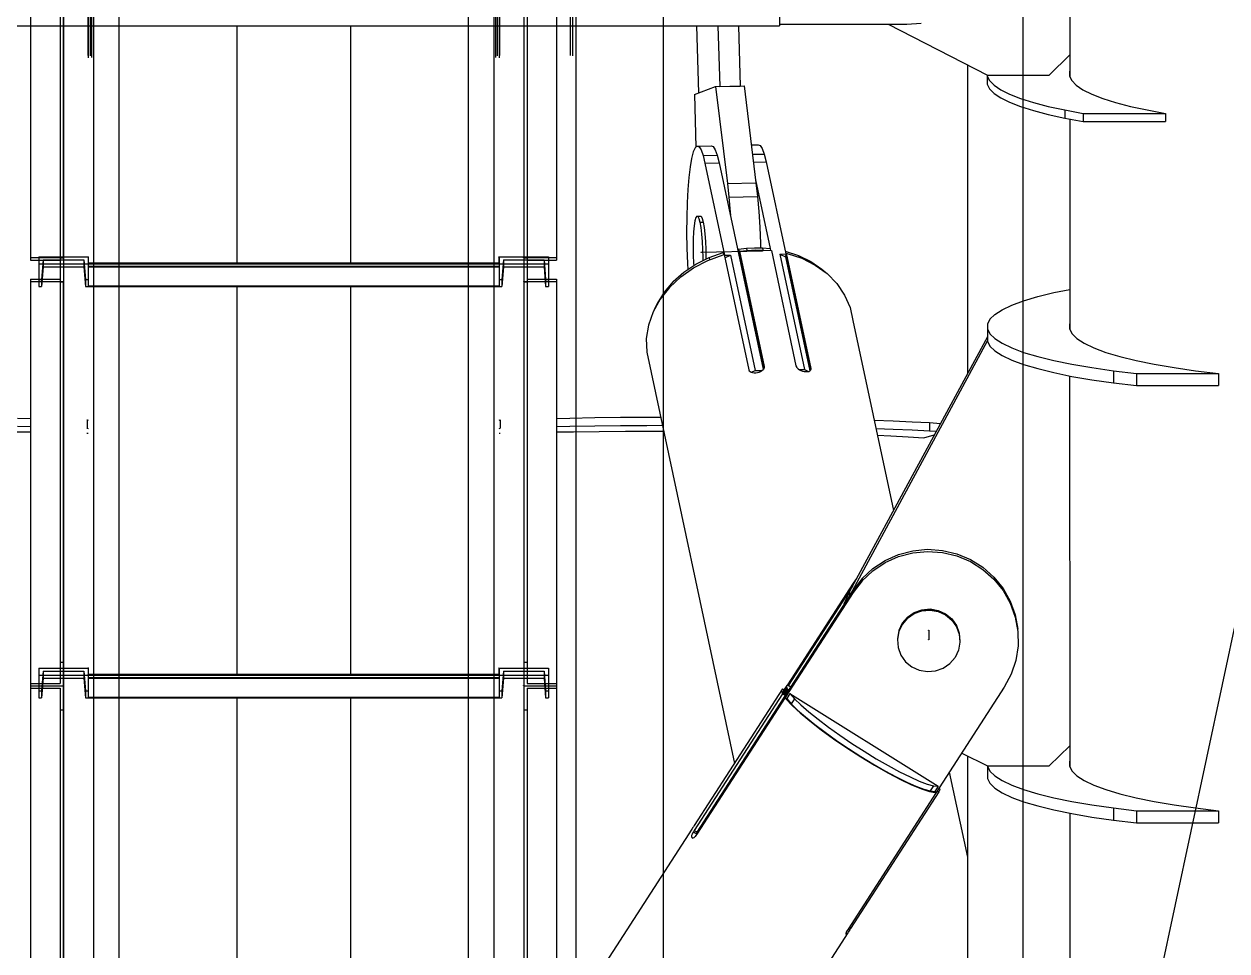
# Model space of a CAD drawing. Header units: millimetres. Extents: x 150209.93 to 150215.05, y 136675.65 to 136679.93.
# Drawn here: x 150213.5483 to 150213.6069, y 136676.5972 to 136676.6423 of the extents above; entities that cross this region are included whole.
import ezdxf

# ---------------------------------------------------------------- set-up
doc = ezdxf.new("R2010")
doc.units = ezdxf.units.MM
doc.header["$LTSCALE"] = 0.25
for name, pattern in [('CENTER', [50.8, 31.75, -6.35, 6.35, -6.35]), ('XKITLINE00', [0]), ('XKITLINE02', [4, 2, -2]), ('XKITLINE03', [6, 3, -1, 1, -1])]:
    doc.linetypes.add(name, pattern=pattern)

# ---------------------------------------------------------------- blocks, each defined once
blk = doc.blocks.new('çatıı')
at = {"color": 8, "linetype": 'CENTER'}
for p, q in [((23255, 4763.35), (23255, 6431.43)), ((23342.5, 4670.27), (23342.5, 5490.27)), ((22900, 4260.27), (23430, 5080.27)), ((23430, 4260.27), (23255, 5080.27)), ((23342.5, 4670.27), (23430, 5080.27)), ((23264.15, 5002.39), (23279.02, 5002.72)), ((23319.5, 4910.45), (23319.5, 4908.17))]:
    blk.add_line(p, q, dxfattribs=at)
at = {"color": 1, "linetype": 'XKITLINE03'}
for p, q in [((23109.01, 4289.11), (23109.01, 5553.53)), ((23220.99, 4289.12), (23220.99, 5553.53)), ((23115.01, 4280.28), (23115.01, 5549.66)), ((23215.01, 5549.66), (23214.98, 4280.28)), ((23109.01, 5001.09), (23109.01, 5096.97)), ((23220.99, 5096.97), (23220.99, 5001.09)), ((23115.01, 5001.25), (23115.01, 4999.55)), ((23214.99, 4999.73), (23115.01, 4999.73)), ((23214.99, 4999.55), (23214.99, 5001.25)), ((23109.01, 4896.99), (23109.01, 4995.28)), ((23220.99, 4995.28), (23220.99, 4896.99)), ((23115.01, 4901.26), (23115.01, 4899.56)), ((23214.99, 4899.74), (23115.01, 4899.74)), ((23214.99, 4899.56), (23214.99, 4901.26)), ((23109.01, 4801.11), (23109.01, 4896.99)), ((23220.99, 4896.99), (23220.99, 4801.11))]:
    blk.add_line(p, q, dxfattribs=at)
at = {"color": 116, "linetype": 'XKITLINE02', "true_color": 0x136734}
for p, q in [((23114.93, 5550.18), (23114.93, 4280.34)), ((23115.01, 5549.96), (23115.01, 4280.58)), ((23115.01, 5549.66), (23115.01, 4280.28)), ((23115.46, 5550.14), (23115.46, 4279.7)), ((23115.86, 5549.94), (23115.86, 4280.56)), ((23115.86, 5549.68), (23115.86, 4280.3)), ((23116.31, 5550.19), (23116.31, 4278.85)), ((23122.51, 5549.96), (23122.51, 4280.57)), ((23122.51, 5549.67), (23122.51, 4280.28)), ((23207.5, 5549.95), (23207.48, 4280.57)), ((23207.51, 5549.67), (23207.48, 4280.29)), ((23207.51, 5549.66), (23207.48, 4280.28)), ((23214.15, 5549.94), (23214.13, 4280.56)), ((23214.16, 5549.68), (23214.13, 4280.3)), ((23214.54, 5550.14), (23214.54, 4279.7)), ((23215, 5549.97), (23214.98, 4280.58)), ((23215.01, 5549.66), (23214.98, 4280.28)), ((23215.07, 5550.18), (23215.07, 4280.33)), ((23232.31, 5550.18), (23232.31, 4297.66)), ((23232.84, 5550.14), (23232.84, 4298.1)), ((23116.31, 5103.12), (23116.31, 5057.42)), ((23122.51, 5103.12), (23122.51, 5057.42)), ((23207.49, 5103.12), (23207.49, 5057.42)), ((23213.69, 5103.12), (23213.69, 5057.42)), ((23233.69, 5103.12), (23233.69, 5057.42)), ((23101.01, 5096.97), (23101.01, 5000.5)), ((23108.21, 5096.38), (23108.21, 4995.2)), ((23109.01, 5096.97), (23109.01, 4995.2)), ((23220.99, 5094.93), (23220.99, 4995.2)), ((23221.79, 5094.93), (23221.79, 4995.2)), ((23228.99, 5094.93), (23228.99, 5000.5)), ((23101.01, 5001.09), (23109.01, 5001.09)), ((23101.01, 5000.5), (23108.21, 5000.5)), ((23103.01, 5001.25), (23103.01, 4994.05)), ((23103.01, 5001.25), (23115.01, 5001.25)), ((23103.01, 4999.55), (23115.01, 4999.55)), ((23104.07, 5000.55), (23103.69, 4995.75)), ((23104.07, 4998.85), (23103.69, 4994.05)), ((23104.07, 5000.55), (23113.94, 5000.55)), ((23104.07, 5000.55), (23104.07, 4998.85)), ((23104.07, 4998.85), (23113.94, 4998.85)), ((23108.21, 5001.02), (23108.21, 4897.56)), ((23108.21, 5001.02), (23109.01, 5001.02)), ((23109.01, 5001.02), (23109.01, 4901.26)), ((23113.94, 5000.55), (23114.33, 4995.75)), ((23113.94, 5000.55), (23113.94, 4998.85)), ((23113.94, 4998.85), (23114.33, 4994.05)), ((23115.01, 5001.25), (23115.01, 4994.05)), ((23115.01, 4999.73), (23115.01, 4994.05)), ((23115.01, 4999.73), (23122.51, 4999.73)), ((23115.01, 4999.55), (23214.99, 4999.55)), ((23115.01, 4999.01), (23214.99, 4999.01)), ((23115.01, 4998.86), (23214.99, 4998.86)), ((23207.49, 4999.73), (23214.99, 4999.73)), ((23214.99, 5001.25), (23214.99, 4999.55)), ((23214.99, 5001.25), (23214.99, 4995.75)), ((23214.99, 5001.25), (23226.99, 5001.25)), ((23214.99, 4999.73), (23214.99, 4994.05)), ((23214.99, 4999.55), (23214.99, 4994.05)), ((23214.99, 4999.55), (23226.99, 4999.55)), ((23216.05, 5000.55), (23215.67, 4995.75)), ((23216.05, 4998.85), (23215.67, 4994.05)), ((23216.05, 5000.55), (23216.05, 4998.85)), ((23216.05, 5000.55), (23225.92, 5000.55)), ((23216.05, 4998.85), (23225.92, 4998.85)), ((23220.99, 5001.09), (23228.99, 5001.09)), ((23220.99, 5001.02), (23220.99, 4995.28)), ((23220.99, 5001.02), (23221.79, 5001.02)), ((23220.99, 5001.02), (23220.99, 4896.99)), ((23221.79, 5001.02), (23221.79, 4995.85)), ((23221.79, 5001.02), (23221.79, 4897.57)), ((23221.79, 5000.5), (23228.99, 5000.5)), ((23225.92, 5000.55), (23225.92, 4998.85)), ((23225.92, 5000.55), (23226.31, 4995.75)), ((23225.92, 4998.85), (23226.31, 4994.05)), ((23226.99, 5001.25), (23226.99, 4999.55)), ((23226.99, 5001.25), (23226.99, 4995.75)), ((23226.99, 4999.55), (23226.99, 4994.05)), ((23101.01, 4995.85), (23101.01, 4896.99)), ((23101.01, 4995.85), (23108.21, 4995.85)), ((23103.01, 4995.75), (23103.69, 4995.75)), ((23103.69, 4995.75), (23103.69, 4994.05)), ((23114.33, 4995.75), (23115.01, 4995.75)), ((23114.33, 4995.75), (23114.33, 4994.05)), ((23214.99, 4995.75), (23214.99, 4994.05)), ((23214.99, 4995.75), (23215.67, 4995.75)), ((23215.67, 4995.75), (23215.67, 4994.05)), ((23221.79, 4995.85), (23228.99, 4995.85)), ((23226.31, 4995.75), (23226.31, 4994.05)), ((23226.31, 4995.75), (23226.99, 4995.75)), ((23226.99, 4995.75), (23226.99, 4994.05)), ((23228.99, 4995.85), (23228.99, 4995.28)), ((23228.99, 4995.85), (23228.99, 4896.99)), ((23101.01, 4995.28), (23109.01, 4995.28)), ((23103.01, 4994.05), (23103.69, 4994.05)), ((23108.21, 4995.2), (23109.01, 4995.2)), ((23114.33, 4994.05), (23115.01, 4994.05)), ((23115.01, 4994.23), (23122.51, 4994.23)), ((23115.01, 4994.22), (23122.51, 4994.22)), ((23115.01, 4994.06), (23122.51, 4994.06)), ((23115.01, 4994.05), (23122.51, 4994.05)), ((23207.49, 4994.23), (23214.99, 4994.23)), ((23207.49, 4994.22), (23214.99, 4994.22)), ((23207.49, 4994.06), (23214.99, 4994.06)), ((23207.49, 4994.05), (23214.99, 4994.05)), ((23214.99, 4994.05), (23215.67, 4994.05)), ((23220.99, 4995.28), (23228.99, 4995.28)), ((23220.99, 4995.2), (23221.79, 4995.2)), ((23226.31, 4994.05), (23226.99, 4994.05)), ((23108.21, 4902.73), (23109.01, 4902.73)), ((23108.21, 4902.73), (23108.21, 4897.56)), ((23109.01, 4902.73), (23109.01, 4896.99)), ((23220.99, 4902.73), (23221.79, 4902.73)), ((23103.01, 4901.26), (23103.01, 4894.06)), ((23103.01, 4901.26), (23115.01, 4901.26)), ((23103.01, 4899.56), (23115.01, 4899.56)), ((23104.07, 4900.56), (23103.69, 4895.76)), ((23104.07, 4898.86), (23103.69, 4894.06)), ((23104.07, 4900.56), (23113.94, 4900.56)), ((23104.07, 4900.56), (23104.07, 4898.86)), ((23104.07, 4898.86), (23113.94, 4898.86)), ((23113.94, 4900.56), (23114.33, 4895.76)), ((23113.94, 4900.56), (23113.94, 4898.86)), ((23113.94, 4898.86), (23114.33, 4894.06)), ((23115.01, 4901.26), (23115.01, 4894.06)), ((23115.01, 4899.74), (23115.01, 4894.06)), ((23115.01, 4899.74), (23122.51, 4899.74)), ((23115.01, 4899.56), (23214.99, 4899.56)), ((23115.01, 4899.02), (23214.99, 4899.02)), ((23115.01, 4898.87), (23214.99, 4898.87)), ((23207.49, 4899.74), (23214.99, 4899.74)), ((23214.99, 4901.26), (23214.99, 4899.56)), ((23214.99, 4901.26), (23214.99, 4895.76)), ((23214.99, 4901.26), (23226.99, 4901.26)), ((23214.99, 4899.74), (23214.99, 4894.06)), ((23214.99, 4899.56), (23214.99, 4894.06)), ((23214.99, 4899.56), (23226.99, 4899.56)), ((23216.05, 4900.56), (23215.67, 4895.76)), ((23216.05, 4898.86), (23215.67, 4894.06)), ((23216.05, 4900.56), (23216.05, 4898.86)), ((23216.05, 4900.56), (23225.92, 4900.56)), ((23216.05, 4898.86), (23225.92, 4898.86)), ((23225.92, 4900.56), (23225.92, 4898.86)), ((23225.92, 4900.56), (23226.31, 4895.76)), ((23225.92, 4898.86), (23226.31, 4894.06)), ((23226.99, 4901.26), (23226.99, 4899.56)), ((23226.99, 4901.26), (23226.99, 4895.76)), ((23226.99, 4899.56), (23226.99, 4894.06)), ((23101.01, 4897.56), (23108.21, 4897.56)), ((23101.01, 4897.56), (23101.01, 4896.99)), ((23101.01, 4896.99), (23109.01, 4896.99)), ((23101.01, 4896.99), (23101.01, 4800.52)), ((23101.01, 4896.99), (23109.01, 4896.99)), ((23101.01, 4896.4), (23108.21, 4896.4)), ((23108.21, 4896.4), (23108.21, 4795.22)), ((23109.01, 4896.99), (23109.01, 4795.22)), ((23220.99, 4896.99), (23228.99, 4896.99)), ((23220.99, 4896.99), (23220.99, 4891.1)), ((23220.99, 4896.99), (23228.99, 4896.99)), ((23220.99, 4896.99), (23220.99, 4795.22)), ((23221.79, 4897.57), (23228.99, 4897.57)), ((23221.79, 4896.4), (23221.79, 4891.1)), ((23221.79, 4896.4), (23228.99, 4896.4)), ((23221.79, 4896.4), (23221.79, 4795.22)), ((23228.99, 4896.99), (23228.99, 4896.4)), ((23228.99, 4896.99), (23228.99, 4800.52)), ((23103.01, 4895.76), (23103.69, 4895.76)), ((23103.01, 4894.06), (23103.69, 4894.06)), ((23103.69, 4895.76), (23103.69, 4894.06)), ((23114.33, 4895.76), (23115.01, 4895.76)), ((23114.33, 4895.76), (23114.33, 4894.06)), ((23114.33, 4894.06), (23115.01, 4894.06)), ((23115.01, 4894.24), (23122.51, 4894.24)), ((23115.01, 4894.23), (23122.51, 4894.23)), ((23115.01, 4894.07), (23122.51, 4894.07)), ((23115.01, 4894.06), (23122.51, 4894.06)), ((23207.49, 4894.24), (23214.99, 4894.24)), ((23207.49, 4894.23), (23214.99, 4894.23)), ((23207.49, 4894.07), (23214.99, 4894.07)), ((23207.49, 4894.06), (23214.99, 4894.06)), ((23214.99, 4895.76), (23214.99, 4894.06)), ((23214.99, 4895.76), (23215.67, 4895.76)), ((23214.99, 4894.06), (23215.67, 4894.06)), ((23215.67, 4895.76), (23215.67, 4894.06)), ((23226.31, 4895.76), (23226.31, 4894.06)), ((23226.31, 4895.76), (23226.99, 4895.76)), ((23226.31, 4894.06), (23226.99, 4894.06)), ((23226.99, 4895.76), (23226.99, 4894.06)), ((23108.21, 4891.1), (23109.01, 4891.1)), ((23220.99, 4891.1), (23221.79, 4891.1))]:
    blk.add_line(p, q, dxfattribs=at)
at = {"color": 8, "linetype": 'XKITLINE00'}
for p, q in [((23353.8, 5105.69), (23353.8, 5050.39)), ((23283.2, 5065.56), (23283.2, 5057.48)), ((23087.8, 5057.42), (23242.19, 5057.42)), ((23151.2, 5057.42), (23151.2, 4999.73)), ((23178.8, 5057.42), (23178.8, 4999.73)), ((23242.19, 5057.42), (23242.36, 5057.45)), ((23242.36, 5057.45), (23242.6, 5057.46)), ((23242.6, 5057.46), (23242.89, 5057.48)), ((23242.89, 5057.48), (23243.2, 5057.48)), ((23243.2, 5057.48), (23283.2, 5057.48)), ((23263.05, 5057.48), (23263.51, 5041.13)), ((23268.24, 5057.48), (23268.66, 5042.7)), ((23273.2, 5057.48), (23273.61, 5042.81)), ((23283.2, 5057.83), (23314.2, 5057.83)), ((23309.67, 5057.83), (23333.8, 5045.47)), ((23314.2, 5057.83), (23317.64, 5058.09)), ((23348.8, 5045.47), (23353.8, 5050.39)), ((23353.8, 5050.39), (23353.8, 5045.18)), ((23328.91, 5047.97), (23328.91, 4972.87)), ((23333.76, 5045.48), (23333.76, 5043.28)), ((23333.76, 5045.25), (23334.31, 5044.12)), ((23333.8, 5045.47), (23348.8, 5045.47)), ((23353.8, 5046.45), (23353.76, 5046.38)), ((23353.76, 5046.38), (23353.76, 5045.25)), ((23353.76, 5045.25), (23354.31, 5044.12)), ((23262.52, 5040.77), (23267.67, 5042.67)), ((23267.67, 5042.67), (23274.61, 5042.83)), ((23267.67, 5042.67), (23270.54, 5019.14)), ((23268.66, 5042.7), (23273.61, 5042.81)), ((23274.61, 5042.83), (23277.48, 5019.29)), ((23333.76, 5043.28), (23334.31, 5042.15)), ((23334.31, 5044.12), (23335.4, 5043)), ((23335.4, 5043), (23337.03, 5041.91)), ((23354.31, 5044.12), (23355.4, 5043)), ((23355.4, 5043), (23357.03, 5041.91)), ((23262.52, 5040.77), (23262.88, 5027.98)), ((23334.31, 5042.15), (23335.4, 5041.03)), ((23335.4, 5041.03), (23337.03, 5039.94)), ((23337.03, 5041.91), (23339.18, 5040.84)), ((23337.03, 5039.94), (23339.18, 5038.87)), ((23339.18, 5040.84), (23341.83, 5039.8)), ((23341.83, 5039.8), (23344.98, 5038.81)), ((23357.03, 5041.91), (23359.18, 5040.84)), ((23359.18, 5040.84), (23361.83, 5039.8)), ((23361.83, 5039.8), (23364.98, 5038.81)), ((23339.18, 5038.87), (23341.83, 5037.83)), ((23341.83, 5037.83), (23344.98, 5036.84)), ((23344.98, 5038.81), (23348.59, 5037.87)), ((23344.98, 5036.84), (23348.59, 5035.9)), ((23348.59, 5037.87), (23352.65, 5036.99)), ((23352.65, 5036.99), (23352.65, 5035.02)), ((23352.65, 5036.99), (23357.11, 5036.17)), ((23364.98, 5038.81), (23368.59, 5037.87)), ((23368.59, 5037.87), (23372.65, 5036.99)), ((23372.65, 5036.99), (23377.11, 5036.17)), ((23348.59, 5035.9), (23352.65, 5035.02)), ((23352.65, 5035.02), (23357.11, 5034.2)), ((23353.8, 5034.81), (23353.8, 4983.69)), ((23357.11, 5036.17), (23357.11, 5034.2)), ((23357.11, 5036.17), (23377.11, 5036.17)), ((23357.11, 5034.2), (23377.11, 5034.2)), ((23377.11, 5036.17), (23377.11, 5034.2)), ((23262.66, 5027.77), (23262.21, 5026.78)), ((23262.66, 5027.77), (23263.13, 5028.19)), ((23263.13, 5028.19), (23266.6, 5028.27)), ((23263.13, 5028.19), (23263.62, 5028.02)), ((23263.62, 5028.02), (23264.12, 5027.26)), ((23266.6, 5028.27), (23267.09, 5028.1)), ((23267.09, 5028.1), (23267.59, 5027.34)), ((23276.36, 5028.49), (23278, 5028.52)), ((23278, 5028.52), (23278.49, 5028.35)), ((23278.49, 5028.35), (23278.99, 5027.59)), ((23261.79, 5025.22), (23261.43, 5023.15)), ((23262.21, 5026.78), (23261.79, 5025.22)), ((23264.12, 5027.26), (23264.6, 5025.94)), ((23264.6, 5025.94), (23268.07, 5026.01)), ((23264.6, 5025.94), (23265.07, 5024.08)), ((23267.59, 5027.34), (23268.07, 5026.01)), ((23268.07, 5026.01), (23268.54, 5024.15)), ((23276.64, 5026.21), (23279.47, 5026.27)), ((23278.99, 5027.59), (23279.47, 5026.27)), ((23279.47, 5026.27), (23279.94, 5024.41)), ((23261.43, 5023.15), (23261.13, 5020.61)), ((23265.07, 5024.08), (23268.54, 5024.15)), ((23265.07, 5024.08), (23269.86, 5001.65)), ((23268.54, 5024.15), (23279.26, 4973.94)), ((23276.87, 5024.34), (23279.94, 5024.41)), ((23279.94, 5024.41), (23284.73, 5001.98)), ((23261.13, 5020.61), (23260.89, 5017.67)), ((23270.54, 5019.14), (23277.48, 5019.29)), ((23270.54, 5019.14), (23270.9, 5015.8)), ((23277.4, 5019.97), (23280.95, 5003.34)), ((23277.48, 5019.29), (23277.84, 5015.95)), ((23260.89, 5017.67), (23260.72, 5014.4)), ((23270.9, 5015.8), (23277.84, 5015.95)), ((23277.84, 5015.95), (23278.14, 5012.33)), ((23260.72, 5014.4), (23260.62, 5010.87)), ((23270.9, 5015.8), (23271.2, 5012.17)), ((23260.62, 5010.87), (23260.6, 5007.18)), ((23262.83, 5010.82), (23262.61, 5010.02)), ((23263.07, 5011.19), (23262.83, 5010.82)), ((23263.07, 5011.19), (23263.87, 5011.21)), ((23263.07, 5011.19), (23263.33, 5011.13)), ((23263.33, 5011.13), (23263.59, 5010.62)), ((23263.59, 5010.62), (23263.84, 5009.7)), ((23263.87, 5011.21), (23264.12, 5011.14)), ((23264.12, 5011.14), (23264.38, 5010.64)), ((23264.38, 5010.64), (23264.63, 5009.72)), ((23271.2, 5012.17), (23271.25, 5011.47)), ((23278.14, 5012.33), (23278.38, 5008.49)), ((23260.6, 5007.18), (23260.66, 5003.42)), ((23262.29, 5007.34), (23262.21, 5005.58)), ((23262.43, 5008.84), (23262.29, 5007.34)), ((23262.61, 5010.02), (23262.43, 5008.84)), ((23263.84, 5009.7), (23264.63, 5009.72)), ((23263.84, 5009.7), (23264.06, 5008.41)), ((23264.06, 5008.41), (23264.25, 5006.82)), ((23264.63, 5009.72), (23264.85, 5008.43)), ((23264.85, 5008.43), (23265.04, 5006.84)), ((23278.38, 5008.49), (23278.54, 5004.52)), ((23262.21, 5005.58), (23262.19, 5003.67)), ((23264.25, 5006.82), (23264.39, 5005.01)), ((23264.39, 5005.01), (23264.48, 5003.06)), ((23265.04, 5006.84), (23265.19, 5005.02)), ((23265.19, 5005.02), (23265.28, 5003.08)), ((23278.54, 5004.52), (23278.56, 5003.5)), ((23260.66, 5003.42), (23260.8, 4999.68)), ((23262.19, 5003.67), (23262.22, 5001.69)), ((23262.22, 5001.69), (23262.32, 4999.74)), ((23264.48, 5003.06), (23264.52, 5001.08)), ((23265.28, 5003.08), (23265.31, 5001.1)), ((23265.79, 5000.43), (23269.52, 5001.77)), ((23266.06, 5001.14), (23269.49, 5002.35)), ((23269.49, 5002.35), (23269.61, 5001.79)), ((23269.52, 5001.77), (23269.77, 5001.82)), ((23269.77, 5001.82), (23275.75, 4973.79)), ((23269.86, 5001.65), (23269.85, 5001.47)), ((23269.86, 5001.65), (23271.32, 5001.68)), ((23269.94, 5001.01), (23271.32, 5001.68)), ((23271.32, 5001.68), (23277.3, 4973.64)), ((23273.21, 5003.17), (23273.16, 5002.49)), ((23273.21, 5003.17), (23275.15, 5003.41)), ((23273.21, 5003.17), (23273.45, 5002.05)), ((23273.45, 5002.05), (23273.4, 5001.37)), ((23273.49, 5002.63), (23273.42, 5001.64)), ((23273.42, 5001.64), (23279.31, 4974.02)), ((23273.49, 5002.63), (23277.37, 5002.97)), ((23273.49, 5002.63), (23279.47, 4974.59)), ((23275.15, 5003.41), (23277.09, 5003.51)), ((23275.15, 5003.41), (23275.28, 5002.79)), ((23277.09, 5003.51), (23279.03, 5003.49)), ((23277.37, 5002.97), (23281.22, 5002.8)), ((23279.03, 5003.49), (23280.94, 5003.34)), ((23279.03, 5003.49), (23279.15, 5002.89)), ((23280.94, 5003.34), (23281.05, 5002.81)), ((23281.22, 5002.8), (23287.2, 4974.77)), ((23283.27, 5001.95), (23284.73, 5001.98)), ((23283.27, 5001.95), (23289.25, 4973.91)), ((23283.27, 5001.95), (23284.68, 5001.27)), ((23284.58, 5002.68), (23287.84, 5001.62)), ((23284.73, 5001.98), (23284.68, 5001.27)), ((23284.68, 5001.27), (23290.59, 4973.57)), ((23284.72, 5001.92), (23284.8, 5001.57)), ((23284.8, 5001.57), (23284.76, 5000.92)), ((23284.84, 5002.16), (23284.77, 5001.14)), ((23284.84, 5002.16), (23290.82, 4974.12)), ((23284.84, 5002.16), (23285.08, 5002.12)), ((23285.08, 5002.12), (23288.65, 5000.93)), ((23287.84, 5001.62), (23290.85, 5000.15)), ((23287.84, 5001.62), (23287.93, 5001.17)), ((23259.16, 4996.42), (23262.3, 4998.63)), ((23259.91, 4997.56), (23262.85, 4999.53)), ((23260.8, 4999.68), (23260.88, 4998.21)), ((23262.3, 4998.63), (23265.79, 5000.43)), ((23262.32, 4999.74), (23262.36, 4999.2)), ((23262.85, 4999.53), (23266.06, 5001.14)), ((23264.52, 5001.08), (23264.51, 5000.36)), ((23265.31, 5001.1), (23265.31, 5000.76)), ((23266.06, 5001.14), (23266.18, 5000.57)), ((23284.77, 5001.14), (23290.64, 4973.62)), ((23288.65, 5000.93), (23291.9, 4999.29)), ((23290.85, 5000.15), (23293.53, 4998.31)), ((23291.9, 4999.29), (23294.77, 4997.21)), ((23256.43, 4993.85), (23259.16, 4996.42)), ((23257.32, 4995.27), (23259.91, 4997.56)), ((23293.53, 4998.31), (23294.44, 4997.45)), ((23294.77, 4997.21), (23297.17, 4994.76)), ((23151.2, 4994.05), (23151.2, 4899.74)), ((23178.8, 4994.05), (23178.8, 4899.74)), ((23255.14, 4992.72), (23253.4, 4989.95)), ((23256.43, 4993.85), (23254.18, 4990.99)), ((23257.32, 4995.27), (23255.14, 4992.72)), ((23297.17, 4994.76), (23299.05, 4991.99)), ((23346.02, 4991.62), (23349.95, 4992.59)), ((23349.95, 4992.59), (23353.8, 4993.37)), ((23254.18, 4990.99), (23252.46, 4987.91)), ((23253.4, 4989.95), (23252.74, 4988.42)), ((23299.05, 4991.99), (23300.36, 4988.98)), ((23339.69, 4989.53), (23342.59, 4990.6)), ((23342.59, 4990.6), (23346.02, 4991.62)), ((23252.46, 4987.91), (23251.33, 4984.68)), ((23300.36, 4988.98), (23301.07, 4985.79)), ((23334.37, 4986.11), (23335.56, 4987.27)), ((23335.56, 4987.27), (23337.34, 4988.42)), ((23337.34, 4988.42), (23339.69, 4989.53)), ((23251.33, 4984.68), (23250.8, 4981.39)), ((23301.07, 4985.79), (23301.07, 4985.63)), ((23301.07, 4985.79), (23310.92, 4939.63)), ((23334.37, 4986.11), (23333.77, 4984.92)), ((23333.77, 4984.92), (23333.77, 4983.74)), ((23333.77, 4983.74), (23333.77, 4980.78)), ((23333.77, 4983.74), (23334.37, 4982.56)), ((23353.8, 4984.98), (23353.77, 4984.92)), ((23353.77, 4984.92), (23353.77, 4983.74)), ((23353.77, 4983.74), (23354.37, 4982.56)), ((23250.8, 4981.39), (23250.89, 4978.11)), ((23333.77, 4981.86), (23300.26, 4919.93)), ((23333.76, 4980.8), (23300.36, 4919.07)), ((23333.77, 4980.78), (23334.37, 4979.6)), ((23334.37, 4982.56), (23335.56, 4981.39)), ((23335.56, 4981.39), (23337.34, 4980.25)), ((23354.37, 4982.56), (23355.56, 4981.39)), ((23355.56, 4981.39), (23357.34, 4980.25)), ((23250.89, 4978.11), (23272.24, 4878.1)), ((23334.37, 4979.6), (23335.56, 4978.44)), ((23335.56, 4978.44), (23337.34, 4977.29)), ((23337.34, 4980.25), (23339.69, 4979.13)), ((23339.69, 4979.13), (23342.59, 4978.06)), ((23342.59, 4978.06), (23346.02, 4977.04)), ((23357.34, 4980.25), (23359.69, 4979.13)), ((23359.69, 4979.13), (23362.59, 4978.06)), ((23362.59, 4978.06), (23366.02, 4977.04)), ((23337.34, 4977.29), (23339.69, 4976.18)), ((23339.69, 4976.18), (23342.59, 4975.11)), ((23342.59, 4975.11), (23346.02, 4974.09)), ((23346.02, 4977.04), (23349.95, 4976.07)), ((23349.95, 4976.07), (23354.36, 4975.17)), ((23354.36, 4975.17), (23359.2, 4974.35)), ((23366.02, 4977.04), (23369.95, 4976.07)), ((23369.95, 4976.07), (23374.36, 4975.17)), ((23374.36, 4975.17), (23379.2, 4974.35)), ((23275.75, 4973.79), (23275.85, 4973.57)), ((23275.85, 4973.57), (23276.03, 4973.38)), ((23276.03, 4973.38), (23276.3, 4973.23)), ((23276.3, 4973.23), (23276.63, 4973.13)), ((23276.39, 4973.2), (23277.3, 4973.64)), ((23276.63, 4973.13), (23277.01, 4973.08)), ((23277.01, 4973.08), (23277.41, 4973.09)), ((23277.3, 4973.64), (23278.99, 4973.68)), ((23277.41, 4973.09), (23277.83, 4973.16)), ((23277.83, 4973.16), (23278.24, 4973.27)), ((23278.24, 4973.27), (23278.62, 4973.44)), ((23278.62, 4973.44), (23278.94, 4973.64)), ((23278.94, 4973.64), (23279.2, 4973.87)), ((23279.38, 4974.11), (23279.2, 4973.87)), ((23279.45, 4974.31), (23279.38, 4974.11)), ((23279.47, 4974.59), (23279.45, 4974.33)), ((23279.47, 4974.36), (23279.45, 4974.31)), ((23279.47, 4974.59), (23279.47, 4974.36)), ((23287.2, 4974.77), (23287.3, 4974.53)), ((23287.3, 4974.53), (23287.33, 4974.49)), ((23287.33, 4974.49), (23287.48, 4974.29)), ((23287.48, 4974.29), (23287.74, 4974.06)), ((23287.74, 4974.06), (23288.06, 4973.84)), ((23288, 4973.88), (23289.25, 4973.91)), ((23288.06, 4973.84), (23288.43, 4973.66)), ((23288.43, 4973.66), (23288.83, 4973.51)), ((23288.83, 4973.51), (23289.23, 4973.41)), ((23289.23, 4973.41), (23289.63, 4973.36)), ((23289.25, 4973.91), (23290.27, 4973.42)), ((23289.63, 4973.36), (23290, 4973.37)), ((23290, 4973.37), (23290.31, 4973.43)), ((23290.31, 4973.43), (23290.56, 4973.55)), ((23290.56, 4973.55), (23290.74, 4973.7)), ((23290.83, 4973.9), (23290.74, 4973.7)), ((23290.82, 4974.12), (23290.8, 4973.85)), ((23290.82, 4974.12), (23290.83, 4973.9)), ((23346.02, 4974.09), (23349.95, 4973.12)), ((23349.95, 4973.12), (23354.36, 4972.22)), ((23353.79, 4972.34), (23353.8, 4882.4)), ((23354.36, 4972.22), (23359.2, 4971.39)), ((23359.2, 4974.35), (23364.44, 4973.6)), ((23364.44, 4973.6), (23364.44, 4970.64)), ((23364.44, 4973.6), (23370.04, 4972.93)), ((23370.04, 4972.93), (23370.04, 4969.98)), ((23370.04, 4972.93), (23390.04, 4972.93)), ((23379.2, 4974.35), (23384.44, 4973.6)), ((23384.44, 4973.6), (23390.04, 4972.93)), ((23390.04, 4972.93), (23390.04, 4969.98)), ((23359.2, 4971.39), (23364.44, 4970.64)), ((23364.44, 4970.64), (23370.04, 4969.98)), ((23370.04, 4969.98), (23390.04, 4969.98)), ((23097.82, 4962.08), (23101.01, 4962.01)), ((23114.72, 4961.63), (23114.77, 4961.63)), ((23114.77, 4961.63), (23115.01, 4961.56)), ((23114.77, 4961.63), (23114.77, 4959.63)), ((23214.99, 4961.57), (23215.22, 4961.63)), ((23215.22, 4961.63), (23215.22, 4959.63)), ((23215.22, 4961.63), (23215.27, 4961.63)), ((23228.99, 4962.01), (23232.17, 4962.08)), ((23232.17, 4962.08), (23238.27, 4962.18)), ((23238.27, 4962.18), (23244.54, 4962.26)), ((23244.54, 4962.26), (23250.91, 4962.31)), ((23244.54, 4960.26), (23250.91, 4960.31)), ((23250.91, 4962.31), (23254.26, 4962.32)), ((23250.91, 4960.31), (23254.69, 4960.32)), ((23306.2, 4961.59), (23310.82, 4961.41)), ((23310.82, 4961.41), (23315.47, 4961.2)), ((23315.47, 4961.2), (23319.73, 4960.96)), ((23319.73, 4960.96), (23319.73, 4958.97)), ((23319.73, 4960.96), (23322.37, 4960.79)), ((23096.93, 4958.76), (23101.01, 4958.7)), ((23097.82, 4960.08), (23101.01, 4960.01)), ((23114.72, 4959.63), (23114.77, 4959.63)), ((23114.72, 4958.38), (23115.01, 4958.37)), ((23114.77, 4959.63), (23115.01, 4959.57)), ((23214.99, 4959.57), (23215.22, 4959.63)), ((23214.99, 4958.37), (23215.27, 4958.38)), ((23215.22, 4959.63), (23215.27, 4959.63)), ((23228.99, 4960.01), (23232.17, 4960.08)), ((23228.99, 4958.7), (23233.07, 4958.76)), ((23232.17, 4960.08), (23238.27, 4960.18)), ((23233.07, 4958.76), (23239.33, 4958.84)), ((23238.27, 4960.18), (23244.54, 4960.26)), ((23239.33, 4958.84), (23245.71, 4958.89)), ((23245.71, 4958.89), (23252.15, 4958.92)), ((23252.15, 4958.92), (23254.99, 4958.92)), ((23306.63, 4959.58), (23310.82, 4959.41)), ((23306.98, 4957.93), (23310.26, 4957.78)), ((23310.26, 4957.78), (23314.52, 4957.55)), ((23310.82, 4959.41), (23315.47, 4959.2)), ((23314.52, 4957.55), (23318.34, 4957.3)), ((23315.47, 4959.2), (23319.73, 4958.97)), ((23318.34, 4957.3), (23320.85, 4957.98)), ((23319.73, 4958.97), (23321.32, 4958.86)), ((23308.89, 4927.45), (23312.17, 4928.91)), ((23308.89, 4926.92), (23312.17, 4928.39)), ((23312.17, 4928.91), (23315.65, 4929.82)), ((23312.17, 4928.39), (23315.65, 4929.3)), ((23315.65, 4929.82), (23319.23, 4930.16)), ((23315.65, 4929.3), (23319.23, 4929.63)), ((23319.23, 4930.16), (23322.82, 4929.91)), ((23319.23, 4929.63), (23322.82, 4929.38)), ((23322.82, 4929.91), (23326.33, 4929.08)), ((23322.82, 4929.38), (23326.33, 4928.55)), ((23326.33, 4929.08), (23329.64, 4927.7)), ((23326.33, 4928.55), (23329.64, 4927.17)), ((23303.28, 4923.04), (23305.9, 4925.48)), ((23305.9, 4925.48), (23308.89, 4927.45)), ((23305.9, 4924.95), (23308.89, 4926.92)), ((23329.64, 4927.7), (23332.68, 4925.79)), ((23329.64, 4927.17), (23332.68, 4925.27)), ((23332.68, 4925.79), (23335.36, 4923.42)), ((23332.68, 4925.27), (23335.36, 4922.9)), ((23301.97, 4923.1), (23301.1, 4921.97)), ((23303.28, 4923.04), (23301.1, 4920.22)), ((23303.28, 4922.52), (23301.1, 4919.69)), ((23303.28, 4922.52), (23305.9, 4924.95)), ((23303.28, 4923.04), (23303.28, 4922.52)), ((23335.36, 4923.42), (23337.6, 4920.65)), ((23335.36, 4922.9), (23337.6, 4920.13)), ((23301.1, 4920.22), (23263.09, 4861.41)), ((23301.1, 4919.69), (23284.57, 4894.11)), ((23301.1, 4921.97), (23285.12, 4897.25)), ((23300.94, 4921.2), (23285.37, 4897.1)), ((23300.26, 4919.93), (23298.88, 4916.81)), ((23300.26, 4919.93), (23300.26, 4918.91)), ((23301.1, 4921.97), (23301.1, 4921.5)), ((23301.1, 4920.22), (23301.1, 4919.69)), ((23337.6, 4920.65), (23339.35, 4917.56)), ((23337.6, 4920.13), (23339.35, 4917.03)), ((23298.88, 4916.81), (23298.86, 4916.75)), ((23298.88, 4916.81), (23298.88, 4916.78)), ((23339.35, 4917.56), (23340.56, 4914.22)), ((23339.35, 4917.03), (23340.56, 4913.69)), ((23314.36, 4913.69), (23313.08, 4912.19)), ((23314.36, 4913.55), (23313.08, 4912.05)), ((23314.36, 4913.55), (23313.08, 4912.05)), ((23314.36, 4913.69), (23315.98, 4914.81)), ((23314.36, 4913.55), (23315.98, 4914.67)), ((23314.36, 4913.55), (23315.98, 4914.67)), ((23314.36, 4913.41), (23315.98, 4914.53)), ((23315.98, 4914.81), (23317.85, 4915.48)), ((23315.98, 4914.67), (23317.85, 4915.34)), ((23315.98, 4914.67), (23317.85, 4915.34)), ((23315.98, 4914.53), (23317.85, 4915.2)), ((23317.85, 4915.48), (23319.82, 4915.65)), ((23317.85, 4915.34), (23319.82, 4915.51)), ((23317.85, 4915.34), (23319.82, 4915.51)), ((23317.85, 4915.2), (23319.82, 4915.37)), ((23319.82, 4915.65), (23321.78, 4915.31)), ((23319.82, 4915.51), (23321.78, 4915.17)), ((23319.82, 4915.51), (23321.78, 4915.17)), ((23319.82, 4915.37), (23321.78, 4915.03)), ((23321.78, 4915.31), (23323.58, 4914.48)), ((23321.78, 4915.17), (23323.58, 4914.34)), ((23321.78, 4915.17), (23323.58, 4914.34)), ((23321.78, 4915.03), (23323.58, 4914.2)), ((23323.58, 4914.48), (23323.58, 4914.34)), ((23323.58, 4914.48), (23325.1, 4913.23)), ((23323.58, 4914.34), (23325.1, 4913.09)), ((23323.58, 4914.34), (23325.1, 4913.09)), ((23323.58, 4914.34), (23323.58, 4914.2)), ((23323.58, 4914.2), (23325.1, 4912.95)), ((23340.56, 4914.22), (23341.2, 4910.73)), ((23340.56, 4913.69), (23341.2, 4910.2)), ((23313.08, 4912.19), (23312.25, 4910.42)), ((23313.08, 4912.05), (23312.25, 4910.28)), ((23313.08, 4912.05), (23312.25, 4910.28)), ((23313.08, 4911.91), (23312.25, 4910.14)), ((23314.36, 4913.41), (23313.08, 4911.91)), ((23313.08, 4912.19), (23313.08, 4912.05)), ((23313.08, 4912.05), (23313.08, 4911.91)), ((23325.1, 4913.23), (23326.23, 4911.63)), ((23325.1, 4913.09), (23326.23, 4911.49)), ((23325.1, 4913.09), (23326.23, 4911.49)), ((23325.1, 4912.95), (23326.23, 4911.35)), ((23326.23, 4911.63), (23326.91, 4909.8)), ((23326.23, 4911.49), (23326.91, 4909.66)), ((23326.23, 4911.49), (23326.91, 4909.66)), ((23326.23, 4911.35), (23326.91, 4909.52)), ((23312.25, 4910.42), (23311.9, 4908.49)), ((23312.25, 4910.28), (23311.9, 4908.35)), ((23312.25, 4910.28), (23311.9, 4908.35)), ((23312.25, 4910.14), (23311.9, 4908.21)), ((23311.9, 4908.49), (23311.9, 4908.35)), ((23311.9, 4908.35), (23311.9, 4908.21)), ((23311.9, 4908.21), (23312.08, 4906.27)), ((23326.91, 4909.8), (23327.09, 4907.85)), ((23326.91, 4909.66), (23327.09, 4907.71)), ((23326.91, 4909.66), (23327.09, 4907.71)), ((23326.91, 4909.52), (23327.09, 4907.57)), ((23341.2, 4910.2), (23341.24, 4906.66)), ((23312.08, 4906.27), (23312.76, 4904.43)), ((23326.74, 4905.65), (23325.91, 4903.87)), ((23327.09, 4907.57), (23326.74, 4905.65)), ((23341.24, 4906.66), (23340.69, 4903.15)), ((23312.76, 4904.43), (23313.89, 4902.83)), ((23313.89, 4902.83), (23315.42, 4901.58)), ((23323.01, 4901.26), (23324.63, 4902.38)), ((23325.91, 4903.87), (23324.63, 4902.38)), ((23340.69, 4903.15), (23339.56, 4899.79)), ((23315.42, 4901.58), (23317.21, 4900.75)), ((23317.21, 4900.75), (23319.17, 4900.42)), ((23319.17, 4900.42), (23321.14, 4900.59)), ((23321.14, 4900.59), (23323.01, 4901.26)), ((23339.56, 4899.79), (23337.89, 4896.65)), ((23283.93, 4896.25), (23262.46, 4863.02)), ((23283.93, 4896.25), (23283.68, 4895.81)), ((23283.93, 4896.25), (23284.3, 4896.02)), ((23284.96, 4897.05), (23284.16, 4895.81)), ((23284.96, 4896.46), (23284.16, 4895.21)), ((23285.13, 4896.05), (23284.32, 4894.81)), ((23284.96, 4897.05), (23284.91, 4896.79)), ((23284.91, 4896.79), (23284.96, 4896.46)), ((23285.13, 4897.25), (23284.96, 4897.05)), ((23284.96, 4896.46), (23285.13, 4896.05)), ((23285.13, 4897.25), (23285.93, 4896.75)), ((23285.13, 4896.05), (23285.37, 4895.9)), ((23337.89, 4896.65), (23321.35, 4871.07)), ((23151.2, 4894.06), (23151.2, 4799.75)), ((23178.8, 4894.06), (23178.8, 4799.75)), ((23283.93, 4895.05), (23262.46, 4861.83)), ((23284.57, 4894.32), (23263.09, 4861.1)), ((23284.57, 4894.09), (23263.1, 4860.87)), ((23283.68, 4895.81), (23283.93, 4895.05)), ((23283.93, 4895.05), (23284.57, 4894.66)), ((23284.16, 4895.81), (23284.1, 4895.54)), ((23284.1, 4895.54), (23284.16, 4895.21)), ((23284.16, 4895.21), (23284.32, 4894.81)), ((23284.32, 4894.81), (23284.57, 4894.66)), ((23284.57, 4894.32), (23284.57, 4894.11)), ((23284.57, 4894.11), (23284.95, 4893.87)), ((23284.57, 4894.09), (23284.95, 4893.86)), ((23284.57, 4894.09), (23284.84, 4893.71)), ((23284.84, 4893.71), (23286.27, 4892.19)), ((23285.75, 4895.1), (23284.95, 4893.86)), ((23284.95, 4893.86), (23286.05, 4892.59)), ((23285.75, 4895.1), (23321.78, 4872.53)), ((23285.75, 4895.1), (23286.86, 4893.83)), ((23286.86, 4893.83), (23286.05, 4892.59)), ((23286.86, 4893.83), (23288.39, 4892.34)), ((23286.05, 4892.59), (23287.59, 4891.09)), ((23286.27, 4892.19), (23288.19, 4890.41)), ((23287.59, 4891.09), (23289.51, 4889.41)), ((23288.19, 4890.41), (23290.57, 4888.42)), ((23288.39, 4892.34), (23290.31, 4890.66)), ((23290.31, 4890.66), (23292.57, 4888.83)), ((23289.51, 4889.41), (23291.77, 4887.59)), ((23290.57, 4888.42), (23293.32, 4886.3)), ((23291.77, 4887.59), (23294.31, 4885.67)), ((23292.57, 4888.83), (23295.11, 4886.91)), ((23293.32, 4886.3), (23296.37, 4884.09)), ((23294.31, 4885.67), (23297.07, 4883.7)), ((23295.11, 4886.91), (23297.87, 4884.94)), ((23297.87, 4884.94), (23300.78, 4882.97)), ((23296.37, 4884.09), (23299.61, 4881.88)), ((23297.07, 4883.7), (23299.98, 4881.73)), ((23299.61, 4881.88), (23302.96, 4879.72)), ((23299.98, 4881.73), (23302.96, 4879.81)), ((23300.78, 4882.97), (23303.77, 4881.06)), ((23348.8, 4877.48), (23353.8, 4882.4)), ((23353.8, 4882.4), (23353.8, 4877.36)), ((23302.96, 4879.81), (23305.94, 4877.99)), ((23302.96, 4879.72), (23306.31, 4877.69)), ((23303.77, 4881.06), (23306.75, 4879.24)), ((23306.75, 4879.24), (23309.66, 4877.56)), ((23327.53, 4880.63), (23333.8, 4877.48)), ((23328.91, 4879.94), (23328.91, 4739.66)), ((23353.8, 4878.65), (23353.77, 4878.6)), ((23353.77, 4878.6), (23353.77, 4877.41)), ((23305.94, 4877.99), (23308.85, 4876.32)), ((23306.31, 4877.69), (23309.55, 4875.83)), ((23308.85, 4876.32), (23311.61, 4874.83)), ((23309.55, 4875.83), (23312.6, 4874.22)), ((23309.66, 4877.56), (23312.42, 4876.07)), ((23312.42, 4876.07), (23314.96, 4874.81)), ((23324.51, 4875.95), (23328.91, 4855.34)), ((23333.77, 4877.49), (23333.77, 4874.46)), ((23333.77, 4877.41), (23334.37, 4876.23)), ((23333.8, 4877.48), (23348.8, 4877.48)), ((23334.37, 4876.23), (23335.56, 4875.06)), ((23353.77, 4877.41), (23354.37, 4876.23)), ((23354.37, 4876.23), (23355.56, 4875.06)), ((23311.61, 4874.83), (23314.15, 4873.56)), ((23312.6, 4874.22), (23315.35, 4872.9)), ((23314.15, 4873.56), (23316.41, 4872.56)), ((23314.96, 4874.81), (23317.22, 4873.8)), ((23315.35, 4872.9), (23317.73, 4871.9)), ((23316.41, 4872.56), (23318.33, 4871.83)), ((23317.22, 4873.8), (23319.14, 4873.08)), ((23319.14, 4873.08), (23320.67, 4872.65)), ((23320.67, 4872.65), (23319.87, 4871.4)), ((23320.67, 4872.65), (23321.78, 4872.53)), ((23321.78, 4872.53), (23320.98, 4871.29)), ((23322.57, 4872.9), (23321.76, 4871.65)), ((23322.57, 4872.9), (23322.44, 4872.74)), ((23322.58, 4872.97), (23322.57, 4872.9)), ((23333.77, 4874.46), (23334.37, 4873.28)), ((23334.37, 4873.28), (23335.56, 4872.11)), ((23335.56, 4875.06), (23337.34, 4873.92)), ((23337.34, 4873.92), (23339.69, 4872.81)), ((23339.69, 4872.81), (23342.59, 4871.74)), ((23355.56, 4875.06), (23357.34, 4873.92)), ((23357.34, 4873.92), (23359.69, 4872.81)), ((23359.69, 4872.81), (23362.59, 4871.74)), ((23321.35, 4871.05), (23299.88, 4837.83)), ((23321.99, 4871.21), (23300.51, 4837.99)), ((23317.73, 4871.9), (23319.66, 4871.27)), ((23318.33, 4871.83), (23319.87, 4871.4)), ((23319.66, 4871.27), (23321.08, 4871.01)), ((23319.87, 4871.4), (23320.98, 4871.29)), ((23320.98, 4871.3), (23321.35, 4871.07)), ((23320.98, 4871.29), (23321.35, 4871.05)), ((23321.08, 4871.01), (23321.35, 4871.05)), ((23321.25, 4871.13), (23321.25, 4871.12)), ((23321.6, 4871.45), (23321.99, 4871.21)), ((23321.76, 4871.65), (23321.63, 4871.5)), ((23322.24, 4871.65), (23321.99, 4871.21)), ((23322.08, 4872.14), (23322.24, 4871.65)), ((23335.56, 4872.11), (23337.34, 4870.97)), ((23337.34, 4870.97), (23339.69, 4869.85)), ((23339.69, 4869.85), (23342.59, 4868.78)), ((23342.59, 4871.74), (23346.02, 4870.71)), ((23346.02, 4870.71), (23349.95, 4869.75)), ((23349.95, 4869.75), (23354.36, 4868.85)), ((23362.59, 4871.74), (23366.02, 4870.71)), ((23366.02, 4870.71), (23369.95, 4869.75)), ((23369.95, 4869.75), (23374.36, 4868.85)), ((23342.59, 4868.78), (23346.02, 4867.76)), ((23346.02, 4867.76), (23349.95, 4866.8)), ((23349.95, 4866.8), (23354.36, 4865.9)), ((23354.36, 4868.85), (23359.2, 4868.02)), ((23359.2, 4868.02), (23364.44, 4867.27)), ((23364.44, 4867.27), (23364.44, 4864.32)), ((23364.44, 4867.27), (23370.04, 4866.61)), ((23374.36, 4868.85), (23379.2, 4868.02)), ((23379.2, 4868.02), (23384.44, 4867.27)), ((23384.44, 4867.27), (23390.04, 4866.61)), ((23353.8, 4866.01), (23353.8, 4296.07)), ((23354.36, 4865.9), (23359.2, 4865.07)), ((23359.2, 4865.07), (23364.44, 4864.32)), ((23364.44, 4864.32), (23370.04, 4863.65)), ((23370.04, 4866.61), (23370.04, 4863.65)), ((23370.04, 4866.61), (23390.04, 4866.61)), ((23390.04, 4866.61), (23390.04, 4863.65)), ((23261.85, 4862.09), (23030.17, 4503.64)), ((23261.85, 4862.09), (23261.82, 4862.01)), ((23261.92, 4862.19), (23261.85, 4862.09)), ((23261.92, 4860.86), (23261.85, 4860.7)), ((23262.07, 4862.43), (23261.92, 4862.19)), ((23262.07, 4861.17), (23261.92, 4860.86)), ((23262.26, 4862.71), (23262.07, 4862.43)), ((23262.26, 4861.5), (23262.07, 4861.17)), ((23262.46, 4863.02), (23262.26, 4862.71)), ((23262.26, 4862.71), (23262.28, 4862.69)), ((23262.46, 4861.83), (23262.26, 4861.5)), ((23262.26, 4861.5), (23263.1, 4860.97)), ((23262.46, 4863.02), (23262.48, 4863.01)), ((23262.46, 4861.83), (23263.09, 4861.43)), ((23263.1, 4860.87), (23262.88, 4860.57)), ((23263.1, 4860.97), (23262.92, 4860.64)), ((23263.09, 4861.41), (23263.09, 4861.1)), ((23263.09, 4861.1), (23263.19, 4861.01)), ((23263.15, 4861.05), (23263.1, 4860.97)), ((23370.04, 4863.65), (23390.04, 4863.65)), ((23261.82, 4860.57), (23261.8, 4860.31)), ((23261.8, 4860.31), (23261.84, 4860.12)), ((23261.85, 4860.7), (23261.82, 4860.57)), ((23261.84, 4860.12), (23261.93, 4860)), ((23261.93, 4860), (23262.06, 4859.95)), ((23262.06, 4859.95), (23262.23, 4859.99)), ((23262.23, 4859.99), (23262.44, 4860.12)), ((23262.44, 4860.12), (23262.66, 4860.31)), ((23262.88, 4860.57), (23262.66, 4860.31)), ((23299.68, 4837.51), (23299.52, 4837.22)), ((23299.88, 4837.83), (23299.68, 4837.51)), ((23299.93, 4837.9), (23300.3, 4837.67)), ((23300.3, 4837.67), (23300.1, 4837.35)), ((23300.13, 4838.23), (23300.51, 4837.99)), ((23300.51, 4837.99), (23300.3, 4837.67)), ((23299.82, 4836.91), (23068.14, 4478.46)), ((23299.33, 4836.76), (23299.31, 4836.62)), ((23299.31, 4836.62), (23299.34, 4836.56)), ((23299.4, 4836.96), (23299.33, 4836.76)), ((23299.34, 4836.56), (23299.43, 4836.57)), ((23299.52, 4837.22), (23299.4, 4836.96)), ((23299.43, 4836.57), (23299.56, 4836.66)), ((23299.56, 4836.66), (23299.74, 4836.82)), ((23299.82, 4836.91), (23299.74, 4836.82)), ((23299.91, 4837.06), (23299.82, 4836.91)), ((23300.1, 4837.35), (23299.91, 4837.06))]:
    blk.add_line(p, q, dxfattribs=at)
at = {"color": 7, "linetype": 'XKITLINE00'}
for p, q in [((23116.31, 5057.42), (23116.31, 4636.85)), ((23122.51, 5057.42), (23122.51, 4646.44)), ((23207.49, 5057.42), (23207.49, 4777.92)), ((23213.69, 5057.42), (23213.69, 4787.51)), ((23233.69, 5057.42), (23233.69, 4818.46)), ((23122.51, 4999.73), (23207.49, 4999.73)), ((23122.51, 4994.23), (23207.49, 4994.23)), ((23122.51, 4994.22), (23207.49, 4994.22)), ((23122.51, 4994.06), (23207.49, 4994.06)), ((23122.51, 4994.05), (23207.49, 4994.05)), ((23122.51, 4899.74), (23207.49, 4899.74)), ((23122.51, 4894.24), (23207.49, 4894.24)), ((23122.51, 4894.23), (23207.49, 4894.23)), ((23122.51, 4894.07), (23207.49, 4894.07)), ((23122.51, 4894.06), (23207.49, 4894.06))]:
    blk.add_line(p, q, dxfattribs=at)
at = {"color": 1, "linetype": 'XKITLINE00'}
for centre in [(23115.01, 5001.25), (23214.99, 5001.25), (23109.01, 5001.09), (23115.01, 4999.73), (23115.01, 4999.55), (23214.99, 4999.73), (23214.99, 4999.55), (23220.99, 5001.09), (23109.01, 4995.28), (23220.99, 4995.28), (23115.01, 4901.26), (23115.01, 4899.74), (23115.01, 4899.56), (23214.99, 4901.26), (23214.99, 4899.74), (23214.99, 4899.56), (23109.01, 4896.99), (23109.01, 4896.99), (23220.99, 4896.99), (23220.99, 4896.99)]:
    blk.add_circle(centre, 0.05, dxfattribs=at)
at = {"color": 8, "linetype": 'XKITLINE00'}
for centre in [(23264.15, 5002.39), (23279.02, 5002.72), (23319.5, 4910.45), (23319.5, 4908.17)]:
    blk.add_circle(centre, 0.05, dxfattribs=at)

msp = doc.modelspace()

# ---------------------------------------------------------------- block references
at = {"xscale": 0.0002000170049888334, "yscale": 0.0002000170049888334, "zscale": 0.0002000170049888334}
msp.add_blockref('çatıı', (150208.928067, 136675.630592), dxfattribs=at)

doc.saveas('drawing.dxf')
